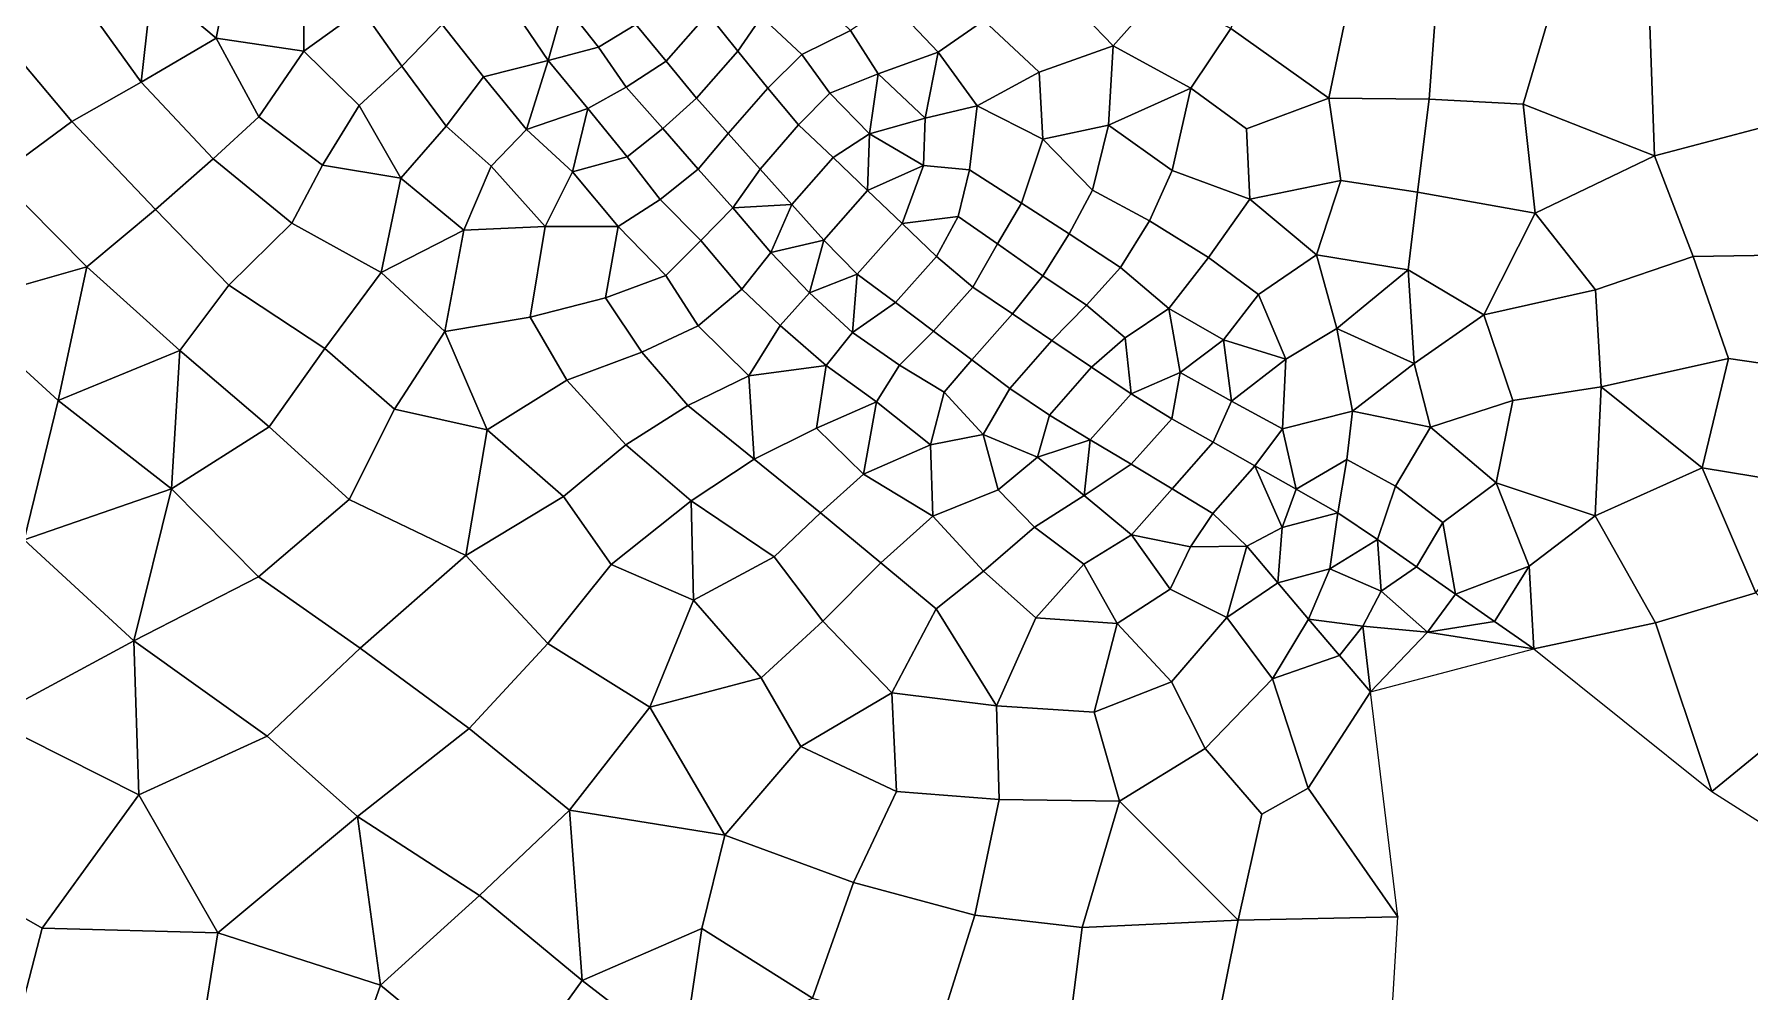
# Model space of a CAD drawing. Extents: x 380827 to 407438, y 6452886 to 6483357.
# Drawn here: x 384633 to 385533, y 6457527 to 6458029 of the extents above; entities that cross this region are included whole.
import ezdxf

# ---------------------------------------------------------------- set-up
doc = ezdxf.new("R2010")
doc.units = 0
for name, color, linetype in [('MESH_BOUND', 25, 'CONTINUOUS'), ('MESH_ELEMS', 18, 'CONTINUOUS'), ('MESH_NODES', 18, 'CONTINUOUS')]:
    doc.layers.add(name, color=color, linetype=linetype)

msp = doc.modelspace()

# ---------------------------------------------------------------- linework, layer by layer
at = {"layer": 'MESH_BOUND', "color": 25}
for points in [[(385333.872, 6457683.99, -0.563), (385419.603, 6457706.51, -0.131)], [(385419.603, 6457706.51, -0.131), (385513.146, 6457631.69, -0.029)], [(385348.244, 6457565.79, -0.012), (385333.872, 6457683.99, -0.563)], [(385513.146, 6457631.69, -0.029), (385614.177, 6457567.27, -0.135)], [(385341.137, 6457446.11, -0.052), (385348.244, 6457565.79, -0.012)]]:
    msp.add_polyline3d(points, dxfattribs=at)
at = {"layer": 'MESH_ELEMS', "color": 178}
for points in [[(384728.217, 6458027.15, -1.848), (384736.557, 6458069.65, -0.496), (384707.26, 6458087.53, -0.991), (384694.593, 6458055.57, -2.003)], [(385198.89, 6458023.18, -0.124), (385223.212, 6458050.69, -0.803), (385186.927, 6458079.93, -1.092), (385169.123, 6458054.17, -0.15)], [(385312.134, 6457995.66, -4.418), (385321.091, 6458038.55, -11.442), (385278.02, 6458080.61, -9.46), (385260.739, 6458032.29, -1.37)], [(384728.217, 6458027.15, -1.848), (384774.114, 6458020.3, -0.609), (384774.398, 6458062.69, -0.209), (384736.557, 6458069.65, -0.496)], [(384774.398, 6458062.69, -0.209), (384774.114, 6458020.3, -0.609), (384804.668, 6458042.12, -0.516), (384774.398, 6458062.69, -0.209)], [(384825.654, 6458012.52, -0.439), (384846.708, 6458034.27, -0.481), (384821.534, 6458063.27, -0.669), (384804.668, 6458042.12, -0.516)], [(385107.162, 6458019.85, -0.781), (385131.061, 6458036.43, -0.83), (385103.161, 6458063.54, -0.805), (385082.585, 6458045.53, -0.747)], [(384694.593, 6458055.57, -2.003), (384654.123, 6458052.44, -2.352), (384688.84, 6458004.05, -2.507), (384694.593, 6458055.57, -2.003)], [(384694.593, 6458055.57, -2.003), (384688.84, 6458004.05, -2.507), (384728.217, 6458027.15, -1.848), (384694.593, 6458055.57, -2.003)], [(384910.73, 6458045.12, -0.468), (384928.877, 6458022.41, -0.384), (384948.342, 6458034.35, -0.184), (384932.402, 6458053.66, -0.292)], [(384948.342, 6458034.35, -0.184), (384964.281, 6458015.04, -0.213), (384986.22, 6458039.85, -0.403), (384970.462, 6458059.31, -0.363)], [(385014.354, 6458038.27, -0.535), (385035.606, 6458018.64, -0.545), (385061.048, 6458031.23, -0.652), (385038.264, 6458052.97, -0.664)], [(385160.013, 6458009.31, -0.092), (385198.89, 6458023.18, -0.124), (385169.123, 6458054.17, -0.15), (385131.061, 6458036.43, -0.83)], [(384609.42, 6458034.54, -2.194), (384652.377, 6457983.32, -2.459), (384688.84, 6458004.05, -2.507), (384654.123, 6458052.44, -2.352)], [(384910.73, 6458045.12, -0.468), (384883.146, 6458043.83, -0.436), (384902.377, 6458015.36, -0.419), (384910.73, 6458045.12, -0.468)], [(384910.73, 6458045.12, -0.468), (384902.377, 6458015.36, -0.419), (384928.877, 6458022.41, -0.384), (384910.73, 6458045.12, -0.468)], [(385061.048, 6458031.23, -0.652), (385075.58, 6458008.44, -0.652), (385107.162, 6458019.85, -0.781), (385082.585, 6458045.53, -0.747)], [(385239.594, 6458000.88, -0.293), (385260.739, 6458032.29, -1.37), (385223.212, 6458050.69, -0.803), (385198.89, 6458023.18, -0.124)], [(385312.134, 6457995.66, -4.418), (385364.829, 6457995.05, -11.812), (385368.909, 6458052.24, -13.628), (385321.091, 6458038.55, -11.442)], [(385364.829, 6457995.05, -11.812), (385414.047, 6457992.49, -13.361), (385426.807, 6458035.69, -13.27), (385368.909, 6458052.24, -13.628)], [(384803.222, 6457991.78, -0.255), (384825.654, 6458012.52, -0.439), (384804.668, 6458042.12, -0.516), (384774.114, 6458020.3, -0.609)], [(384846.708, 6458034.27, -0.481), (384868.503, 6458006.9, -0.474), (384902.377, 6458015.36, -0.419), (384883.146, 6458043.83, -0.436)], [(384964.281, 6458015.04, -0.213), (384980.235, 6457995.73, -0.089), (385001.978, 6458020.39, -0.378), (384986.22, 6458039.85, -0.403)], [(385014.354, 6458038.27, -0.535), (384986.22, 6458039.85, -0.403), (385001.978, 6458020.39, -0.378), (385014.354, 6458038.27, -0.535)], [(385001.978, 6458020.39, -0.378), (385017.735, 6458000.92, -0.394), (385035.606, 6458018.64, -0.545), (385014.354, 6458038.27, -0.535)], [(385160.013, 6458009.31, -0.092), (385131.061, 6458036.43, -0.83), (385107.162, 6458019.85, -0.781), (385127.548, 6457991.63, -0.776)], [(385414.047, 6457992.49, -13.361), (385482.989, 6457965.3, -13.079), (385480.556, 6458033.88, -13.042), (385426.807, 6458035.69, -13.27)], [(385482.989, 6457965.3, -13.079), (385541.449, 6457980.78, -13.013), (385545.184, 6458040.44, -13.091), (385480.556, 6458033.88, -13.042)], [(384564.562, 6458006.22, -2.838), (384613.342, 6457954.46, -2.569), (384652.377, 6457983.32, -2.459), (384609.42, 6458034.54, -2.194)], [(384726.646, 6457963.79, -2.597), (384750.499, 6457985.87, -2.112), (384728.217, 6458027.15, -1.848), (384688.84, 6458004.05, -2.507)], [(384728.217, 6458027.15, -1.848), (384750.499, 6457985.87, -2.112), (384774.114, 6458020.3, -0.609), (384728.217, 6458027.15, -1.848)], [(384825.654, 6458012.52, -0.439), (384848.8, 6457981.02, -0.471), (384868.503, 6458006.9, -0.474), (384846.708, 6458034.27, -0.481)], [(384928.877, 6458022.41, -0.384), (384943.427, 6458001.39, -0.427), (384964.281, 6458015.04, -0.213), (384948.342, 6458034.35, -0.184)], [(385035.606, 6458018.64, -0.545), (385050.303, 6457998.29, -0.549), (385075.58, 6458008.44, -0.652), (385061.048, 6458031.23, -0.652)], [(385268.807, 6457979.56, -0.359), (385312.134, 6457995.66, -4.418), (385260.739, 6458032.29, -1.37), (385239.594, 6458000.88, -0.293)], [(384750.499, 6457985.87, -2.112), (384784.044, 6457960.46, -1.064), (384803.222, 6457991.78, -0.255), (384774.114, 6458020.3, -0.609)], [(384902.377, 6458015.36, -0.419), (384923.23, 6457990.17, -0.411), (384943.427, 6458001.39, -0.427), (384928.877, 6458022.41, -0.384)], [(384980.235, 6457995.73, -0.089), (384996.942, 6457977.08, -0.06), (385017.735, 6458000.92, -0.394), (385001.978, 6458020.39, -0.378)], [(385017.735, 6458000.92, -0.394), (385033.779, 6457981.72, -0.325), (385050.303, 6457998.29, -0.549), (385035.606, 6458018.64, -0.545)], [(385107.162, 6458019.85, -0.781), (385075.58, 6458008.44, -0.652), (385100.234, 6457985.15, -0.673), (385107.162, 6458019.85, -0.781)], [(385107.162, 6458019.85, -0.781), (385100.234, 6457985.15, -0.673), (385127.548, 6457991.63, -0.776), (385107.162, 6458019.85, -0.781)], [(385196.498, 6457981.46, -0.101), (385198.89, 6458023.18, -0.124), (385160.013, 6458009.31, -0.092), (385162.041, 6457974.05, -0.516)], [(385198.89, 6458023.18, -0.124), (385196.498, 6457981.46, -0.101), (385239.594, 6458000.88, -0.293), (385198.89, 6458023.18, -0.124)], [(384825.182, 6457953.58, -0.136), (384848.8, 6457981.02, -0.471), (384825.654, 6458012.52, -0.439), (384803.222, 6457991.78, -0.255)], [(384902.377, 6458015.36, -0.419), (384868.503, 6458006.9, -0.474), (384890.965, 6457979.2, -0.458), (384902.377, 6458015.36, -0.419)], [(384902.377, 6458015.36, -0.419), (384890.965, 6457979.2, -0.458), (384923.23, 6457990.17, -0.411), (384902.377, 6458015.36, -0.419)], [(384943.427, 6458001.39, -0.427), (384962.608, 6457979.67, -0.342), (384980.235, 6457995.73, -0.089), (384964.281, 6458015.04, -0.213)], [(385075.58, 6458008.44, -0.652), (385050.303, 6457998.29, -0.549), (385071.119, 6457976.89, -0.528), (385075.58, 6458008.44, -0.652)], [(385075.58, 6458008.44, -0.652), (385071.119, 6457976.89, -0.528), (385100.234, 6457985.15, -0.673), (385075.58, 6458008.44, -0.652)], [(385160.013, 6458009.31, -0.092), (385127.548, 6457991.63, -0.776), (385162.041, 6457974.05, -0.516), (385160.013, 6458009.31, -0.092)], [(384696.309, 6457937.23, -2.896), (384726.646, 6457963.79, -2.597), (384688.84, 6458004.05, -2.507), (384652.377, 6457983.32, -2.459)], [(384848.8, 6457981.02, -0.471), (384872.528, 6457959.96, -0.475), (384890.965, 6457979.2, -0.458), (384868.503, 6458006.9, -0.474)], [(384923.23, 6457990.17, -0.411), (384943.837, 6457964.94, -0.437), (384962.608, 6457979.67, -0.342), (384943.427, 6458001.39, -0.427)], [(384996.942, 6457977.08, -0.06), (385013.649, 6457958.43, -0.022), (385033.779, 6457981.72, -0.325), (385017.735, 6458000.92, -0.394)], [(385239.594, 6458000.88, -0.293), (385196.498, 6457981.46, -0.101), (385229.794, 6457957.64, -0.072), (385239.594, 6458000.88, -0.293)], [(385229.794, 6457957.64, -0.072), (385270.635, 6457942.67, -0.091), (385268.807, 6457979.56, -0.359), (385239.594, 6458000.88, -0.293)], [(384803.222, 6457991.78, -0.255), (384784.044, 6457960.46, -1.064), (384825.182, 6457953.58, -0.136), (384803.222, 6457991.78, -0.255)], [(384923.23, 6457990.17, -0.411), (384890.965, 6457979.2, -0.458), (384915.237, 6457956.96, -0.484), (384923.23, 6457990.17, -0.411)], [(384923.23, 6457990.17, -0.411), (384915.237, 6457956.96, -0.484), (384943.837, 6457964.94, -0.437), (384923.23, 6457990.17, -0.411)], [(384962.608, 6457979.67, -0.342), (384981.214, 6457958.37, -0.463), (384996.942, 6457977.08, -0.06), (384980.235, 6457995.73, -0.089)], [(385033.779, 6457981.72, -0.325), (385051.891, 6457964.43, -0.386), (385071.119, 6457976.89, -0.528), (385050.303, 6457998.29, -0.549)], [(385099.367, 6457960.35, -0.526), (385123.565, 6457957.98, -0.58), (385127.548, 6457991.63, -0.776), (385100.234, 6457985.15, -0.673)], [(385123.565, 6457957.98, -0.58), (385150.797, 6457940.54, -0.609), (385162.041, 6457974.05, -0.516), (385127.548, 6457991.63, -0.776)], [(385318.431, 6457952.42, -0.901), (385312.134, 6457995.66, -4.418), (385268.807, 6457979.56, -0.359), (385270.635, 6457942.67, -0.091)], [(385358.591, 6457946.28, -5.55), (385364.829, 6457995.05, -11.812), (385312.134, 6457995.66, -4.418), (385318.431, 6457952.42, -0.901)], [(385358.591, 6457946.28, -5.55), (385420.43, 6457935.33, -12.141), (385414.047, 6457992.49, -13.361), (385364.829, 6457995.05, -11.812)], [(385414.047, 6457992.49, -13.361), (385420.43, 6457935.33, -12.141), (385482.989, 6457965.3, -13.079), (385414.047, 6457992.49, -13.361)], [(384613.342, 6457954.46, -2.569), (384660.391, 6457907.13, -3.392), (384696.309, 6457937.23, -2.896), (384652.377, 6457983.32, -2.459)], [(384767.886, 6457929.97, -2.307), (384784.044, 6457960.46, -1.064), (384750.499, 6457985.87, -2.112), (384726.646, 6457963.79, -2.597)], [(384825.182, 6457953.58, -0.136), (384858.238, 6457926.39, -0.305), (384872.528, 6457959.96, -0.475), (384848.8, 6457981.02, -0.471)], [(385013.649, 6457958.43, -0.022), (385030.357, 6457939.77, -0.01), (385051.891, 6457964.43, -0.386), (385033.779, 6457981.72, -0.325)], [(385100.234, 6457985.15, -0.673), (385071.119, 6457976.89, -0.528), (385099.367, 6457960.35, -0.526), (385100.234, 6457985.15, -0.673)], [(385162.041, 6457974.05, -0.516), (385188.017, 6457947.43, -0.42), (385196.498, 6457981.46, -0.101), (385162.041, 6457974.05, -0.516)], [(385218.069, 6457931.32, -0.27), (385229.794, 6457957.64, -0.072), (385196.498, 6457981.46, -0.101), (385188.017, 6457947.43, -0.42)], [(384872.528, 6457959.96, -0.475), (384900.916, 6457928.32, -0.513), (384915.237, 6457956.96, -0.484), (384890.965, 6457979.2, -0.458)], [(384943.837, 6457964.94, -0.437), (384961.242, 6457942.38, -0.491), (384981.214, 6457958.37, -0.463), (384962.608, 6457979.67, -0.342)], [(384981.214, 6457958.37, -0.463), (384999.361, 6457938.09, -0.342), (385013.649, 6457958.43, -0.022), (384996.942, 6457977.08, -0.06)], [(385071.119, 6457976.89, -0.528), (385051.891, 6457964.43, -0.386), (385070.003, 6457947.14, -0.384), (385071.119, 6457976.89, -0.528)], [(385071.119, 6457976.89, -0.528), (385070.003, 6457947.14, -0.384), (385099.367, 6457960.35, -0.526), (385071.119, 6457976.89, -0.528)], [(385175.901, 6457924.37, -0.589), (385188.017, 6457947.43, -0.42), (385162.041, 6457974.05, -0.516), (385150.797, 6457940.54, -0.609)], [(385503.209, 6457912.61, -12.939), (385577.835, 6457913.84, -12.85), (385541.449, 6457980.78, -13.013), (385482.989, 6457965.3, -13.079)], [(384734.808, 6457897.55, -2.839), (384767.886, 6457929.97, -2.307), (384726.646, 6457963.79, -2.597), (384696.309, 6457937.23, -2.896)], [(384915.237, 6457956.96, -0.484), (384939.1, 6457928.22, -0.451), (384961.242, 6457942.38, -0.491), (384943.837, 6457964.94, -0.437)], [(385030.357, 6457939.77, -0.01), (385047.064, 6457921.12, -0.036), (385070.003, 6457947.14, -0.384), (385051.891, 6457964.43, -0.386)], [(385452.02, 6457895.08, -11.979), (385503.209, 6457912.61, -12.939), (385482.989, 6457965.3, -13.079), (385420.43, 6457935.33, -12.141)], [(384613.342, 6457954.46, -2.569), (384590.387, 6457887.07, -5.48), (384660.391, 6457907.13, -3.392), (384613.342, 6457954.46, -2.569)], [(384767.886, 6457929.97, -2.307), (384814.709, 6457904.07, -0.829), (384825.182, 6457953.58, -0.136), (384784.044, 6457960.46, -1.064)], [(384872.528, 6457959.96, -0.475), (384858.238, 6457926.39, -0.305), (384900.916, 6457928.32, -0.513), (384872.528, 6457959.96, -0.475)], [(384915.237, 6457956.96, -0.484), (384900.916, 6457928.32, -0.513), (384939.1, 6457928.22, -0.451), (384915.237, 6457956.96, -0.484)], [(384961.242, 6457942.38, -0.491), (384982.521, 6457920.97, -0.508), (384999.361, 6457938.09, -0.342), (384981.214, 6457958.37, -0.463)], [(385013.649, 6457958.43, -0.022), (384999.361, 6457938.09, -0.342), (385030.357, 6457939.77, -0.01), (385013.649, 6457958.43, -0.022)], [(385099.367, 6457960.35, -0.526), (385070.003, 6457947.14, -0.384), (385088.115, 6457929.84, -0.424), (385099.367, 6457960.35, -0.526)], [(385088.115, 6457929.84, -0.424), (385117.642, 6457933.49, -0.506), (385123.565, 6457957.98, -0.58), (385099.367, 6457960.35, -0.526)], [(385117.642, 6457933.49, -0.506), (385138.164, 6457919.12, -0.511), (385150.797, 6457940.54, -0.609), (385123.565, 6457957.98, -0.58)], [(385218.069, 6457931.32, -0.27), (385249.024, 6457912.04, -0.178), (385270.635, 6457942.67, -0.091), (385229.794, 6457957.64, -0.072)], [(384825.182, 6457953.58, -0.136), (384814.709, 6457904.07, -0.829), (384858.238, 6457926.39, -0.305), (384825.182, 6457953.58, -0.136)], [(385047.064, 6457921.12, -0.036), (385064.578, 6457903.34, -0.031), (385088.115, 6457929.84, -0.424), (385070.003, 6457947.14, -0.384)], [(385202.676, 6457906.79, -0.485), (385218.069, 6457931.32, -0.27), (385188.017, 6457947.43, -0.42), (385175.901, 6457924.37, -0.589)], [(385270.635, 6457942.67, -0.091), (385305.663, 6457913.45, -0.15), (385318.431, 6457952.42, -0.901), (385270.635, 6457942.67, -0.091)], [(385353.732, 6457905.55, -1.052), (385358.591, 6457946.28, -5.55), (385318.431, 6457952.42, -0.901), (385305.663, 6457913.45, -0.15)], [(385393.4, 6457881.92, -4.615), (385420.43, 6457935.33, -12.141), (385358.591, 6457946.28, -5.55), (385353.732, 6457905.55, -1.052)], [(384709.195, 6457863.25, -3.251), (384734.808, 6457897.55, -2.839), (384696.309, 6457937.23, -2.896), (384660.391, 6457907.13, -3.392)], [(384939.1, 6457928.22, -0.451), (384964.093, 6457902.47, -0.509), (384982.521, 6457920.97, -0.508), (384961.242, 6457942.38, -0.491)], [(384982.521, 6457920.97, -0.508), (385004.025, 6457895.39, -0.486), (385019.259, 6457914.58, -0.355), (384999.361, 6457938.09, -0.342)], [(385030.357, 6457939.77, -0.01), (384999.361, 6457938.09, -0.342), (385019.259, 6457914.58, -0.355), (385030.357, 6457939.77, -0.01)], [(385030.357, 6457939.77, -0.01), (385019.259, 6457914.58, -0.355), (385047.064, 6457921.12, -0.036), (385030.357, 6457939.77, -0.01)], [(385138.164, 6457919.12, -0.511), (385162.058, 6457902.37, -0.553), (385175.901, 6457924.37, -0.589), (385150.797, 6457940.54, -0.609)], [(385275.195, 6457892.57, -0.14), (385305.663, 6457913.45, -0.15), (385270.635, 6457942.67, -0.091), (385249.024, 6457912.04, -0.178)], [(384785.275, 6457864.15, -2.624), (384814.709, 6457904.07, -0.829), (384767.886, 6457929.97, -2.307), (384734.808, 6457897.55, -2.839)], [(384848.221, 6457873.21, -0.906), (384892.979, 6457880.69, -0.21), (384900.916, 6457928.32, -0.513), (384858.238, 6457926.39, -0.305)], [(384892.979, 6457880.69, -0.21), (384932.507, 6457890.77, -0.316), (384939.1, 6457928.22, -0.451), (384900.916, 6457928.32, -0.513)], [(384964.093, 6457902.47, -0.509), (384939.1, 6457928.22, -0.451), (384932.507, 6457890.77, -0.316), (384964.093, 6457902.47, -0.509)], [(385064.578, 6457903.34, -0.031), (385084.622, 6457888.33, -0.021), (385106.227, 6457912.55, -0.351), (385088.115, 6457929.84, -0.424)], [(385117.642, 6457933.49, -0.506), (385088.115, 6457929.84, -0.424), (385106.227, 6457912.55, -0.351), (385117.642, 6457933.49, -0.506)], [(385106.227, 6457912.55, -0.351), (385125.265, 6457896.41, -0.333), (385138.164, 6457919.12, -0.511), (385117.642, 6457933.49, -0.506)], [(385228.121, 6457885.26, -0.393), (385249.024, 6457912.04, -0.178), (385218.069, 6457931.32, -0.27), (385202.676, 6457906.79, -0.485)], [(385420.43, 6457935.33, -12.141), (385393.4, 6457881.92, -4.615), (385452.02, 6457895.08, -11.979), (385420.43, 6457935.33, -12.141)], [(384858.238, 6457926.39, -0.305), (384814.709, 6457904.07, -0.829), (384848.221, 6457873.21, -0.906), (384858.238, 6457926.39, -0.305)], [(384964.093, 6457902.47, -0.509), (384981.174, 6457876.2, -0.537), (385004.025, 6457895.39, -0.486), (384982.521, 6457920.97, -0.508)], [(385047.064, 6457921.12, -0.036), (385019.259, 6457914.58, -0.355), (385039.607, 6457893.43, -0.282), (385047.064, 6457921.12, -0.036)], [(385047.064, 6457921.12, -0.036), (385039.607, 6457893.43, -0.282), (385064.578, 6457903.34, -0.031), (385047.064, 6457921.12, -0.036)], [(385125.265, 6457896.41, -0.333), (385146.026, 6457882.4, -0.392), (385162.058, 6457902.37, -0.553), (385138.164, 6457919.12, -0.511)], [(385184.982, 6457886.99, -0.553), (385202.676, 6457906.79, -0.485), (385175.901, 6457924.37, -0.589), (385162.058, 6457902.37, -0.553)], [(385004.025, 6457895.39, -0.486), (385024.135, 6457876.3, -0.532), (385039.607, 6457893.43, -0.282), (385019.259, 6457914.58, -0.355)], [(385084.622, 6457888.33, -0.021), (385104.666, 6457873.32, -0.048), (385125.265, 6457896.41, -0.333), (385106.227, 6457912.55, -0.351)], [(385228.121, 6457885.26, -0.393), (385256.837, 6457868.82, -0.322), (385275.195, 6457892.57, -0.14), (385249.024, 6457912.04, -0.178)], [(385289.587, 6457858.59, -0.24), (385316.316, 6457874.69, -0.064), (385305.663, 6457913.45, -0.15), (385275.195, 6457892.57, -0.14)], [(385305.663, 6457913.45, -0.15), (385316.316, 6457874.69, -0.064), (385353.732, 6457905.55, -1.052), (385305.663, 6457913.45, -0.15)], [(385454.939, 6457844.15, -9.231), (385521.885, 6457858.9, -12.286), (385503.209, 6457912.61, -12.939), (385452.02, 6457895.08, -11.979)], [(385521.885, 6457858.9, -12.286), (385587.75, 6457849.33, -12.469), (385577.835, 6457913.84, -12.85), (385503.209, 6457912.61, -12.939)], [(384660.391, 6457907.13, -3.392), (384590.387, 6457887.07, -5.48), (384645.3, 6457836.9, -6.003), (384660.391, 6457907.13, -3.392)], [(384660.391, 6457907.13, -3.392), (384645.3, 6457836.9, -6.003), (384709.195, 6457863.25, -3.251), (384660.391, 6457907.13, -3.392)], [(384785.275, 6457864.15, -2.624), (384821.828, 6457832.43, -2.462), (384848.221, 6457873.21, -0.906), (384814.709, 6457904.07, -0.829)], [(384932.507, 6457890.77, -0.316), (384951.523, 6457862.27, -0.213), (384981.174, 6457876.2, -0.537), (384964.093, 6457902.47, -0.509)], [(385064.578, 6457903.34, -0.031), (385039.607, 6457893.43, -0.282), (385062.108, 6457872.62, -0.491), (385064.578, 6457903.34, -0.031)], [(385064.578, 6457903.34, -0.031), (385062.108, 6457872.62, -0.491), (385084.622, 6457888.33, -0.021), (385064.578, 6457903.34, -0.031)], [(385146.026, 6457882.4, -0.392), (385166.788, 6457868.4, -0.273), (385184.982, 6457886.99, -0.553), (385162.058, 6457902.37, -0.553)], [(385205.275, 6457869.86, -0.468), (385228.121, 6457885.26, -0.393), (385202.676, 6457906.79, -0.485), (385184.982, 6457886.99, -0.553)], [(385353.732, 6457905.55, -1.052), (385316.316, 6457874.69, -0.064), (385356.919, 6457856.41, -0.171), (385353.732, 6457905.55, -1.052)], [(385353.732, 6457905.55, -1.052), (385356.919, 6457856.41, -0.171), (385393.4, 6457881.92, -4.615), (385353.732, 6457905.55, -1.052)], [(384755.964, 6457823.02, -2.958), (384785.275, 6457864.15, -2.624), (384734.808, 6457897.55, -2.839), (384709.195, 6457863.25, -3.251)], [(384981.174, 6457876.2, -0.537), (385007.8, 6457849.95, -0.584), (385024.135, 6457876.3, -0.532), (385004.025, 6457895.39, -0.486)], [(385024.135, 6457876.3, -0.532), (385048.373, 6457855.27, -0.608), (385062.108, 6457872.62, -0.491), (385039.607, 6457893.43, -0.282)], [(385104.666, 6457873.32, -0.048), (385124.71, 6457858.31, -0.062), (385146.026, 6457882.4, -0.392), (385125.265, 6457896.41, -0.333)], [(385275.195, 6457892.57, -0.14), (385256.837, 6457868.82, -0.322), (385289.587, 6457858.59, -0.24), (385275.195, 6457892.57, -0.14)], [(385408.643, 6457836.97, -2.882), (385454.939, 6457844.15, -9.231), (385452.02, 6457895.08, -11.979), (385393.4, 6457881.92, -4.615)], [(384551.293, 6457818.34, -8.946), (384627.368, 6457763.75, -9.762), (384645.3, 6457836.9, -6.003), (384590.387, 6457887.07, -5.48)], [(384892.979, 6457880.69, -0.21), (384912.237, 6457847.57, -0.551), (384951.523, 6457862.27, -0.213), (384932.507, 6457890.77, -0.316)], [(385062.108, 6457872.62, -0.491), (385086.771, 6457855.56, -0.376), (385104.666, 6457873.32, -0.048), (385084.622, 6457888.33, -0.021)], [(385124.71, 6457858.31, -0.062), (385144.754, 6457843.3, -0.227), (385166.788, 6457868.4, -0.273), (385146.026, 6457882.4, -0.392)], [(385187.549, 6457854.4, -0.248), (385205.275, 6457869.86, -0.468), (385184.982, 6457886.99, -0.553), (385166.788, 6457868.4, -0.273)], [(385208.311, 6457840.4, -0.226), (385234.112, 6457851.6, -0.377), (385228.121, 6457885.26, -0.393), (385205.275, 6457869.86, -0.468)], [(385228.121, 6457885.26, -0.393), (385234.112, 6457851.6, -0.377), (385256.837, 6457868.82, -0.322), (385228.121, 6457885.26, -0.393)], [(385365.513, 6457822.98, -0.179), (385408.643, 6457836.97, -2.882), (385393.4, 6457881.92, -4.615), (385356.919, 6457856.41, -0.171)], [(384848.221, 6457873.21, -0.906), (384821.828, 6457832.43, -2.462), (384870.381, 6457821.6, -2.181), (384848.221, 6457873.21, -0.906)], [(384870.381, 6457821.6, -2.181), (384912.237, 6457847.57, -0.551), (384892.979, 6457880.69, -0.21), (384848.221, 6457873.21, -0.906)], [(384951.523, 6457862.27, -0.213), (384975.634, 6457834.36, -0.512), (385007.8, 6457849.95, -0.584), (384981.174, 6457876.2, -0.537)], [(385024.135, 6457876.3, -0.532), (385007.8, 6457849.95, -0.584), (385048.373, 6457855.27, -0.608), (385024.135, 6457876.3, -0.532)], [(385086.771, 6457855.56, -0.376), (385110.177, 6457841.37, -0.489), (385124.71, 6457858.31, -0.062), (385104.666, 6457873.32, -0.048)], [(385287.696, 6457822.09, -0.373), (385324.508, 6457831.36, -0.229), (385316.316, 6457874.69, -0.064), (385289.587, 6457858.59, -0.24)], [(385356.919, 6457856.41, -0.171), (385316.316, 6457874.69, -0.064), (385324.508, 6457831.36, -0.229), (385356.919, 6457856.41, -0.171)], [(384797.996, 6457784.94, -2.748), (384821.828, 6457832.43, -2.462), (384785.275, 6457864.15, -2.624), (384755.964, 6457823.02, -2.958)], [(385048.373, 6457855.27, -0.608), (385074.684, 6457836.22, -0.559), (385086.771, 6457855.56, -0.376), (385062.108, 6457872.62, -0.491)], [(385144.754, 6457843.3, -0.227), (385165.465, 6457829.28, -0.109), (385187.549, 6457854.4, -0.248), (385166.788, 6457868.4, -0.273)], [(385205.275, 6457869.86, -0.468), (385187.549, 6457854.4, -0.248), (385208.311, 6457840.4, -0.226), (385205.275, 6457869.86, -0.468)], [(385256.837, 6457868.82, -0.322), (385234.112, 6457851.6, -0.377), (385261.081, 6457836.54, -0.408), (385256.837, 6457868.82, -0.322)], [(385256.837, 6457868.82, -0.322), (385261.081, 6457836.54, -0.408), (385289.587, 6457858.59, -0.24), (385256.837, 6457868.82, -0.322)], [(384709.195, 6457863.25, -3.251), (384645.3, 6457836.9, -6.003), (384704.783, 6457790.53, -5.101), (384709.195, 6457863.25, -3.251)], [(384709.195, 6457863.25, -3.251), (384704.783, 6457790.53, -5.101), (384755.964, 6457823.02, -2.958), (384709.195, 6457863.25, -3.251)], [(384912.237, 6457847.57, -0.551), (384943.22, 6457813.68, -1.163), (384975.634, 6457834.36, -0.512), (384951.523, 6457862.27, -0.213)], [(385010.585, 6457806.15, -0.575), (385043.288, 6457822.49, -0.315), (385048.373, 6457855.27, -0.608), (385007.8, 6457849.95, -0.584)], [(385074.684, 6457836.22, -0.559), (385048.373, 6457855.27, -0.608), (385043.288, 6457822.49, -0.315), (385074.684, 6457836.22, -0.559)], [(385074.684, 6457836.22, -0.559), (385103.113, 6457813.65, -0.654), (385110.177, 6457841.37, -0.489), (385086.771, 6457855.56, -0.376)], [(385130.64, 6457819.13, -0.589), (385144.754, 6457843.3, -0.227), (385124.71, 6457858.31, -0.062), (385110.177, 6457841.37, -0.489)], [(385289.587, 6457858.59, -0.24), (385261.081, 6457836.54, -0.408), (385287.696, 6457822.09, -0.373), (385289.587, 6457858.59, -0.24)], [(385356.919, 6457856.41, -0.171), (385324.508, 6457831.36, -0.229), (385365.513, 6457822.98, -0.179), (385356.919, 6457856.41, -0.171)], [(385521.885, 6457858.9, -12.286), (385454.939, 6457844.15, -9.231), (385508.088, 6457801.56, -9.755), (385521.885, 6457858.9, -12.286)], [(385508.088, 6457801.56, -9.755), (385578.079, 6457790.1, -12.38), (385587.75, 6457849.33, -12.469), (385521.885, 6457858.9, -12.286)], [(384870.381, 6457821.6, -2.181), (384910.408, 6457786.5, -2.278), (384943.22, 6457813.68, -1.163), (384912.237, 6457847.57, -0.551)], [(385007.8, 6457849.95, -0.584), (384975.634, 6457834.36, -0.512), (385010.585, 6457806.15, -0.575), (385007.8, 6457849.95, -0.584)], [(385186.911, 6457816.35, -0.146), (385208.311, 6457840.4, -0.226), (385187.549, 6457854.4, -0.248), (385165.465, 6457829.28, -0.109)], [(385234.112, 6457851.6, -0.377), (385208.311, 6457840.4, -0.226), (385229.659, 6457827.34, -0.181), (385234.112, 6457851.6, -0.377)], [(385251.449, 6457815, -0.259), (385261.081, 6457836.54, -0.408), (385234.112, 6457851.6, -0.377), (385229.659, 6457827.34, -0.181)], [(384645.3, 6457836.9, -6.003), (384627.368, 6457763.75, -9.762), (384704.783, 6457790.53, -5.101), (384645.3, 6457836.9, -6.003)], [(385110.177, 6457841.37, -0.489), (385103.113, 6457813.65, -0.654), (385130.64, 6457819.13, -0.589), (385110.177, 6457841.37, -0.489)], [(385130.64, 6457819.13, -0.589), (385159.251, 6457807.2, -0.486), (385165.465, 6457829.28, -0.109), (385144.754, 6457843.3, -0.227)], [(385208.357, 6457803.42, -0.219), (385229.659, 6457827.34, -0.181), (385208.311, 6457840.4, -0.226), (385186.911, 6457816.35, -0.146)], [(385365.513, 6457822.98, -0.179), (385399.853, 6457793.63, -0.385), (385408.643, 6457836.97, -2.882), (385365.513, 6457822.98, -0.179)], [(385399.853, 6457793.63, -0.385), (385451.783, 6457776.43, -2.934), (385454.939, 6457844.15, -9.231), (385408.643, 6457836.97, -2.882)], [(385454.939, 6457844.15, -9.231), (385451.783, 6457776.43, -2.934), (385508.088, 6457801.56, -9.755), (385454.939, 6457844.15, -9.231)], [(384797.996, 6457784.94, -2.748), (384859.215, 6457755.55, -2.805), (384870.381, 6457821.6, -2.181), (384821.828, 6457832.43, -2.462)], [(384943.22, 6457813.68, -1.163), (384977.543, 6457784.31, -1.772), (385010.585, 6457806.15, -0.575), (384975.634, 6457834.36, -0.512)], [(385074.684, 6457836.22, -0.559), (385043.288, 6457822.49, -0.315), (385067.962, 6457798.23, -0.345), (385074.684, 6457836.22, -0.559)], [(385074.684, 6457836.22, -0.559), (385067.962, 6457798.23, -0.345), (385103.113, 6457813.65, -0.654), (385074.684, 6457836.22, -0.559)], [(385165.465, 6457829.28, -0.109), (385159.251, 6457807.2, -0.486), (385186.911, 6457816.35, -0.146), (385165.465, 6457829.28, -0.109)], [(385251.449, 6457815, -0.259), (385273.239, 6457802.66, -0.3), (385287.696, 6457822.09, -0.373), (385261.081, 6457836.54, -0.408)], [(385295.029, 6457790.32, -0.255), (385321.488, 6457805.95, -0.372), (385324.508, 6457831.36, -0.229), (385287.696, 6457822.09, -0.373)], [(385321.488, 6457805.95, -0.372), (385347.07, 6457791.98, -0.313), (385365.513, 6457822.98, -0.179), (385324.508, 6457831.36, -0.229)], [(384750.374, 6457744.38, -4.669), (384797.996, 6457784.94, -2.748), (384755.964, 6457823.02, -2.958), (384704.783, 6457790.53, -5.101)], [(384870.381, 6457821.6, -2.181), (384859.215, 6457755.55, -2.805), (384910.408, 6457786.5, -2.278), (384870.381, 6457821.6, -2.181)], [(385010.585, 6457806.15, -0.575), (385045.386, 6457777.93, -0.815), (385067.962, 6457798.23, -0.345), (385043.288, 6457822.49, -0.315)], [(385104.196, 6457776.21, -0.264), (385138.563, 6457790.04, -0.577), (385130.64, 6457819.13, -0.589), (385103.113, 6457813.65, -0.654)], [(385130.64, 6457819.13, -0.589), (385138.563, 6457790.04, -0.577), (385159.251, 6457807.2, -0.486), (385130.64, 6457819.13, -0.589)], [(385208.357, 6457803.42, -0.219), (385229.803, 6457790.49, -0.1), (385251.449, 6457815, -0.259), (385229.659, 6457827.34, -0.181)], [(385287.696, 6457822.09, -0.373), (385273.239, 6457802.66, -0.3), (385295.029, 6457790.32, -0.255), (385287.696, 6457822.09, -0.373)], [(385371.924, 6457772.89, -0.276), (385399.853, 6457793.63, -0.385), (385365.513, 6457822.98, -0.179), (385347.07, 6457791.98, -0.313)], [(384910.408, 6457786.5, -2.278), (384935.55, 6457750.86, -2.744), (384977.543, 6457784.31, -1.772), (384943.22, 6457813.68, -1.163)], [(385103.113, 6457813.65, -0.654), (385067.962, 6457798.23, -0.345), (385104.196, 6457776.21, -0.264), (385103.113, 6457813.65, -0.654)], [(385186.911, 6457816.35, -0.146), (385159.251, 6457807.2, -0.486), (385183.672, 6457787.06, -0.646), (385186.911, 6457816.35, -0.146)], [(385186.911, 6457816.35, -0.146), (385183.672, 6457787.06, -0.646), (385208.357, 6457803.42, -0.219), (385186.911, 6457816.35, -0.146)], [(385251.249, 6457777.56, -0.07), (385273.239, 6457802.66, -0.3), (385251.449, 6457815, -0.259), (385229.803, 6457790.49, -0.1)], [(384977.543, 6457784.31, -1.772), (385021.074, 6457754.91, -2.115), (385045.386, 6457777.93, -0.815), (385010.585, 6457806.15, -0.575)], [(385138.563, 6457790.04, -0.577), (385157.629, 6457770.49, -0.732), (385183.672, 6457787.06, -0.646), (385159.251, 6457807.2, -0.486)], [(385208.492, 6457766.45, -0.559), (385229.803, 6457790.49, -0.1), (385208.357, 6457803.42, -0.219), (385183.672, 6457787.06, -0.646)], [(385269.082, 6457760.38, -0.064), (385287.614, 6457770.22, -0.037), (385273.239, 6457802.66, -0.3), (385251.249, 6457777.56, -0.07)], [(385295.029, 6457790.32, -0.255), (385273.239, 6457802.66, -0.3), (385287.614, 6457770.22, -0.037), (385295.029, 6457790.32, -0.255)], [(385321.488, 6457805.95, -0.372), (385295.029, 6457790.32, -0.255), (385316.819, 6457777.98, -0.151), (385321.488, 6457805.95, -0.372)], [(385337.599, 6457764.04, -0.03), (385347.07, 6457791.98, -0.313), (385321.488, 6457805.95, -0.372), (385316.819, 6457777.98, -0.151)], [(385451.783, 6457776.43, -2.934), (385483.49, 6457720.13, -2.708), (385536.161, 6457735.95, -6.649), (385508.088, 6457801.56, -9.755)], [(385578.079, 6457790.1, -12.38), (385508.088, 6457801.56, -9.755), (385536.161, 6457735.95, -6.649), (385578.079, 6457790.1, -12.38)], [(385045.386, 6457777.93, -0.815), (385077.068, 6457751.65, -1.071), (385104.196, 6457776.21, -0.264), (385067.962, 6457798.23, -0.345)], [(385358.1, 6457749.66, -0.003), (385371.924, 6457772.89, -0.276), (385347.07, 6457791.98, -0.313), (385337.599, 6457764.04, -0.03)], [(385378.601, 6457735.28, -0.021), (385417.239, 6457749.98, -0.173), (385399.853, 6457793.63, -0.385), (385371.924, 6457772.89, -0.276)], [(385399.853, 6457793.63, -0.385), (385417.239, 6457749.98, -0.173), (385451.783, 6457776.43, -2.934), (385399.853, 6457793.63, -0.385)], [(384704.783, 6457790.53, -5.101), (384627.368, 6457763.75, -9.762), (384685.059, 6457710.76, -9.595), (384704.783, 6457790.53, -5.101)], [(384704.783, 6457790.53, -5.101), (384685.059, 6457710.76, -9.595), (384750.374, 6457744.38, -4.669), (384704.783, 6457790.53, -5.101)], [(384803.697, 6457706.85, -4.475), (384859.215, 6457755.55, -2.805), (384797.996, 6457784.94, -2.748), (384750.374, 6457744.38, -4.669)], [(384859.215, 6457755.55, -2.805), (384902.207, 6457709.39, -3.504), (384935.55, 6457750.86, -2.744), (384910.408, 6457786.5, -2.278)], [(384977.543, 6457784.31, -1.772), (384935.55, 6457750.86, -2.744), (384978.644, 6457732.13, -2.938), (384977.543, 6457784.31, -1.772)], [(384977.543, 6457784.31, -1.772), (384978.644, 6457732.13, -2.938), (385021.074, 6457754.91, -2.115), (384977.543, 6457784.31, -1.772)], [(385130.952, 6457747.32, -0.409), (385157.629, 6457770.49, -0.732), (385138.563, 6457790.04, -0.577), (385104.196, 6457776.21, -0.264)], [(385183.547, 6457750.99, -0.443), (385208.492, 6457766.45, -0.559), (385183.672, 6457787.06, -0.646), (385157.629, 6457770.49, -0.732)], [(385208.492, 6457766.45, -0.559), (385239.511, 6457760.08, -0.473), (385251.249, 6457777.56, -0.07), (385229.803, 6457790.49, -0.1)], [(385295.029, 6457790.32, -0.255), (385287.614, 6457770.22, -0.037), (385316.819, 6457777.98, -0.151), (385295.029, 6457790.32, -0.255)], [(385021.074, 6457754.91, -2.115), (385046.572, 6457721.15, -2.671), (385077.068, 6457751.65, -1.071), (385045.386, 6457777.93, -0.815)], [(385106.009, 6457727.52, -1.216), (385130.952, 6457747.32, -0.409), (385104.196, 6457776.21, -0.264), (385077.068, 6457751.65, -1.071)], [(385251.249, 6457777.56, -0.07), (385239.511, 6457760.08, -0.473), (385269.082, 6457760.38, -0.064), (385251.249, 6457777.56, -0.07)], [(385285.28, 6457741.29, -0.196), (385312.652, 6457748.58, -0.034), (385316.819, 6457777.98, -0.151), (385287.614, 6457770.22, -0.037)], [(385337.599, 6457764.04, -0.03), (385316.819, 6457777.98, -0.151), (385312.652, 6457748.58, -0.034), (385337.599, 6457764.04, -0.03)], [(385419.603, 6457706.51, -0.131), (385483.49, 6457720.13, -2.708), (385451.783, 6457776.43, -2.934), (385417.239, 6457749.98, -0.173)], [(385130.952, 6457747.32, -0.409), (385158.253, 6457722.84, -0.383), (385183.547, 6457750.99, -0.443), (385157.629, 6457770.49, -0.732)], [(385200.991, 6457719.89, -0.16), (385228.754, 6457737.89, -0.497), (385208.492, 6457766.45, -0.559), (385183.547, 6457750.99, -0.443)], [(385208.492, 6457766.45, -0.559), (385228.754, 6457737.89, -0.497), (385239.511, 6457760.08, -0.473), (385208.492, 6457766.45, -0.559)], [(385287.614, 6457770.22, -0.037), (385269.082, 6457760.38, -0.064), (385285.28, 6457741.29, -0.196), (385287.614, 6457770.22, -0.037)], [(385371.924, 6457772.89, -0.276), (385358.1, 6457749.66, -0.003), (385378.601, 6457735.28, -0.021), (385371.924, 6457772.89, -0.276)], [(384566.564, 6457724.25, -14.085), (384608.709, 6457669.57, -14.851), (384685.059, 6457710.76, -9.595), (384627.368, 6457763.75, -9.762)], [(385228.754, 6457737.89, -0.497), (385258.643, 6457722.94, -0.508), (385269.082, 6457760.38, -0.064), (385239.511, 6457760.08, -0.473)], [(385269.082, 6457760.38, -0.064), (385258.643, 6457722.94, -0.508), (385285.28, 6457741.29, -0.196), (385269.082, 6457760.38, -0.064)], [(385337.599, 6457764.04, -0.03), (385312.652, 6457748.58, -0.034), (385339.474, 6457736.77, -0.072), (385337.599, 6457764.04, -0.03)], [(385337.599, 6457764.04, -0.03), (385339.474, 6457736.77, -0.072), (385358.1, 6457749.66, -0.003), (385337.599, 6457764.04, -0.03)], [(384860.967, 6457664.78, -4.826), (384902.207, 6457709.39, -3.504), (384859.215, 6457755.55, -2.805), (384803.697, 6457706.85, -4.475)], [(384902.207, 6457709.39, -3.504), (384955.709, 6457675.97, -3.89), (384978.644, 6457732.13, -2.938), (384935.55, 6457750.86, -2.744)], [(384978.644, 6457732.13, -2.938), (385014.161, 6457691.29, -3.635), (385046.572, 6457721.15, -2.671), (385021.074, 6457754.91, -2.115)], [(385046.572, 6457721.15, -2.671), (385082.716, 6457683.48, -3.057), (385106.009, 6457727.52, -1.216), (385077.068, 6457751.65, -1.071)], [(385137.606, 6457676.56, -1.926), (385158.253, 6457722.84, -0.383), (385130.952, 6457747.32, -0.409), (385106.009, 6457727.52, -1.216)], [(385183.547, 6457750.99, -0.443), (385158.253, 6457722.84, -0.383), (385200.991, 6457719.89, -0.16), (385183.547, 6457750.99, -0.443)], [(385312.652, 6457748.58, -0.034), (385285.28, 6457741.29, -0.196), (385301.477, 6457722.19, -0.471), (385312.652, 6457748.58, -0.034)], [(385301.477, 6457722.19, -0.471), (385329.943, 6457718.54, -0.425), (385339.474, 6457736.77, -0.072), (385312.652, 6457748.58, -0.034)], [(385363.796, 6457715.22, -0.04), (385378.601, 6457735.28, -0.021), (385358.1, 6457749.66, -0.003), (385339.474, 6457736.77, -0.072)], [(385417.239, 6457749.98, -0.173), (385378.601, 6457735.28, -0.021), (385399.102, 6457720.9, -0.143), (385417.239, 6457749.98, -0.173)], [(385417.239, 6457749.98, -0.173), (385399.102, 6457720.9, -0.143), (385419.603, 6457706.51, -0.131), (385417.239, 6457749.98, -0.173)], [(384754.922, 6457660.64, -8.64), (384803.697, 6457706.85, -4.475), (384750.374, 6457744.38, -4.669), (384685.059, 6457710.76, -9.595)], [(385229.501, 6457689.29, -0.215), (385258.643, 6457722.94, -0.508), (385228.754, 6457737.89, -0.497), (385200.991, 6457719.89, -0.16)], [(385258.643, 6457722.94, -0.508), (385282.564, 6457690.73, -0.674), (385301.477, 6457722.19, -0.471), (385285.28, 6457741.29, -0.196)], [(384978.644, 6457732.13, -2.938), (384955.709, 6457675.97, -3.89), (385014.161, 6457691.29, -3.635), (384978.644, 6457732.13, -2.938)], [(385339.474, 6457736.77, -0.072), (385329.943, 6457718.54, -0.425), (385363.796, 6457715.22, -0.04), (385339.474, 6457736.77, -0.072)], [(385378.601, 6457735.28, -0.021), (385363.796, 6457715.22, -0.04), (385399.102, 6457720.9, -0.143), (385378.601, 6457735.28, -0.021)], [(385483.49, 6457720.13, -2.708), (385513.146, 6457631.69, -0.029), (385583.458, 6457689.17, -5.632), (385536.161, 6457735.95, -6.649)], [(385014.161, 6457691.29, -3.635), (385035.036, 6457655.3, -4.023), (385082.716, 6457683.48, -3.057), (385046.572, 6457721.15, -2.671)], [(385106.009, 6457727.52, -1.216), (385082.716, 6457683.48, -3.057), (385137.606, 6457676.56, -1.926), (385106.009, 6457727.52, -1.216)], [(385137.606, 6457676.56, -1.926), (385188.956, 6457673.36, -0.751), (385200.991, 6457719.89, -0.16), (385158.253, 6457722.84, -0.383)], [(385200.991, 6457719.89, -0.16), (385188.956, 6457673.36, -0.751), (385229.501, 6457689.29, -0.215), (385200.991, 6457719.89, -0.16)], [(385247.124, 6457654.29, -0.328), (385282.564, 6457690.73, -0.674), (385258.643, 6457722.94, -0.508), (385229.501, 6457689.29, -0.215)], [(385301.477, 6457722.19, -0.471), (385282.564, 6457690.73, -0.674), (385317.675, 6457703.09, -0.584), (385301.477, 6457722.19, -0.471)], [(385301.477, 6457722.19, -0.471), (385317.675, 6457703.09, -0.584), (385329.943, 6457718.54, -0.425), (385301.477, 6457722.19, -0.471)], [(385399.102, 6457720.9, -0.143), (385363.796, 6457715.22, -0.04), (385419.603, 6457706.51, -0.131), (385399.102, 6457720.9, -0.143)], [(385419.603, 6457706.51, -0.131), (385513.146, 6457631.69, -0.029), (385483.49, 6457720.13, -2.708), (385419.603, 6457706.51, -0.131)], [(385329.943, 6457718.54, -0.425), (385317.675, 6457703.09, -0.584), (385333.872, 6457683.99, -0.563), (385329.943, 6457718.54, -0.425)], [(385329.943, 6457718.54, -0.425), (385333.872, 6457683.99, -0.563), (385363.796, 6457715.22, -0.04), (385329.943, 6457718.54, -0.425)], [(385333.872, 6457683.99, -0.563), (385419.603, 6457706.51, -0.131), (385363.796, 6457715.22, -0.04), (385333.872, 6457683.99, -0.563)], [(384685.059, 6457710.76, -9.595), (384608.709, 6457669.57, -14.851), (384687.546, 6457629.94, -13.622), (384685.059, 6457710.76, -9.595)], [(384685.059, 6457710.76, -9.595), (384687.546, 6457629.94, -13.622), (384754.922, 6457660.64, -8.64), (384685.059, 6457710.76, -9.595)], [(384802.349, 6457618.54, -8.829), (384860.967, 6457664.78, -4.826), (384803.697, 6457706.85, -4.475), (384754.922, 6457660.64, -8.64)], [(384860.967, 6457664.78, -4.826), (384913.578, 6457621.8, -4.35), (384955.709, 6457675.97, -3.89), (384902.207, 6457709.39, -3.504)], [(385301.28, 6457633.42, -0.192), (385333.872, 6457683.99, -0.563), (385317.675, 6457703.09, -0.584), (385282.564, 6457690.73, -0.674)], [(384955.709, 6457675.97, -3.89), (384995.11, 6457608.75, -3.759), (385035.036, 6457655.3, -4.023), (385014.161, 6457691.29, -3.635)], [(385202.16, 6457626.58, -1.514), (385247.124, 6457654.29, -0.328), (385229.501, 6457689.29, -0.215), (385188.956, 6457673.36, -0.751)], [(385276.987, 6457619.74, -0.346), (385301.28, 6457633.42, -0.192), (385282.564, 6457690.73, -0.674), (385247.124, 6457654.29, -0.328)], [(385333.872, 6457683.99, -0.563), (385301.28, 6457633.42, -0.192), (385348.244, 6457565.79, -0.012), (385333.872, 6457683.99, -0.563)], [(385583.458, 6457689.17, -5.632), (385513.146, 6457631.69, -0.029), (385614.177, 6457567.27, -0.135), (385659.971, 6457648.77, -3.03)], [(384955.709, 6457675.97, -3.89), (384913.578, 6457621.8, -4.35), (384995.11, 6457608.75, -3.759), (384955.709, 6457675.97, -3.89)], [(385082.716, 6457683.48, -3.057), (385035.036, 6457655.3, -4.023), (385085.159, 6457631.63, -4.146), (385082.716, 6457683.48, -3.057)], [(385085.159, 6457631.63, -4.146), (385139.149, 6457627.49, -3.213), (385137.606, 6457676.56, -1.926), (385082.716, 6457683.48, -3.057)], [(385139.149, 6457627.49, -3.213), (385202.16, 6457626.58, -1.514), (385188.956, 6457673.36, -0.751), (385137.606, 6457676.56, -1.926)], [(384565.554, 6457600.67, -17.966), (384636.945, 6457559.82, -17.475), (384687.546, 6457629.94, -13.622), (384608.709, 6457669.57, -14.851)], [(384729.142, 6457557.5, -15.054), (384802.349, 6457618.54, -8.829), (384754.922, 6457660.64, -8.64), (384687.546, 6457629.94, -13.622)], [(384866.388, 6457577.11, -7.613), (384913.578, 6457621.8, -4.35), (384860.967, 6457664.78, -4.826), (384802.349, 6457618.54, -8.829)], [(384995.11, 6457608.75, -3.759), (385062.711, 6457583.87, -4.737), (385085.159, 6457631.63, -4.146), (385035.036, 6457655.3, -4.023)], [(385264.493, 6457564.04, -1.534), (385276.987, 6457619.74, -0.346), (385247.124, 6457654.29, -0.328), (385202.16, 6457626.58, -1.514)], [(384687.546, 6457629.94, -13.622), (384636.945, 6457559.82, -17.475), (384729.142, 6457557.5, -15.054), (384687.546, 6457629.94, -13.622)], [(385062.711, 6457583.87, -4.737), (385126.377, 6457566.8, -4.866), (385139.149, 6457627.49, -3.213), (385085.159, 6457631.63, -4.146)], [(385264.493, 6457564.04, -1.534), (385348.244, 6457565.79, -0.012), (385301.28, 6457633.42, -0.192), (385276.987, 6457619.74, -0.346)], [(384913.578, 6457621.8, -4.35), (384866.388, 6457577.11, -7.613), (384920.234, 6457532.41, -7.713), (384913.578, 6457621.8, -4.35)], [(384920.234, 6457532.41, -7.713), (384983.049, 6457559.8, -4.943), (384995.11, 6457608.75, -3.759), (384913.578, 6457621.8, -4.35)], [(385126.377, 6457566.8, -4.866), (385182.635, 6457560.19, -4.026), (385202.16, 6457626.58, -1.514), (385139.149, 6457627.49, -3.213)], [(385202.16, 6457626.58, -1.514), (385182.635, 6457560.19, -4.026), (385264.493, 6457564.04, -1.534), (385202.16, 6457626.58, -1.514)], [(384802.349, 6457618.54, -8.829), (384729.142, 6457557.5, -15.054), (384814.423, 6457529.93, -13.209), (384802.349, 6457618.54, -8.829)], [(384802.349, 6457618.54, -8.829), (384814.423, 6457529.93, -13.209), (384866.388, 6457577.11, -7.613), (384802.349, 6457618.54, -8.829)], [(384983.049, 6457559.8, -4.943), (385041.102, 6457523.16, -6.07), (385062.711, 6457583.87, -4.737), (384995.11, 6457608.75, -3.759)], [(384613.829, 6457471.23, -15.906), (384636.945, 6457559.82, -17.475), (384565.554, 6457600.67, -17.966), (384526.179, 6457509.87, -14.836)], [(384879.622, 6457476.1, -13.316), (384920.234, 6457532.41, -7.713), (384866.388, 6457577.11, -7.613), (384814.423, 6457529.93, -13.209)], [(385041.102, 6457523.16, -6.07), (385106.635, 6457503.95, -7.36), (385126.377, 6457566.8, -4.866), (385062.711, 6457583.87, -4.737)], [(385106.635, 6457503.95, -7.36), (385174.211, 6457494.38, -7.352), (385182.635, 6457560.19, -4.026), (385126.377, 6457566.8, -4.866)], [(384717.188, 6457483.34, -17.539), (384729.142, 6457557.5, -15.054), (384636.945, 6457559.82, -17.475), (384613.829, 6457471.23, -15.906)], [(384983.049, 6457559.8, -4.943), (384920.234, 6457532.41, -7.713), (384972.92, 6457491.87, -8.514), (384983.049, 6457559.8, -4.943)], [(384983.049, 6457559.8, -4.943), (384972.92, 6457491.87, -8.514), (385041.102, 6457523.16, -6.07), (384983.049, 6457559.8, -4.943)], [(385174.211, 6457494.38, -7.352), (385250.412, 6457493.66, -3.717), (385264.493, 6457564.04, -1.534), (385182.635, 6457560.19, -4.026)], [(385250.412, 6457493.66, -3.717), (385341.137, 6457446.11, -0.052), (385348.244, 6457565.79, -0.012), (385264.493, 6457564.04, -1.534)], [(384717.188, 6457483.34, -17.539), (384786.02, 6457449.6, -17.096), (384814.423, 6457529.93, -13.209), (384729.142, 6457557.5, -15.054)], [(384879.622, 6457476.1, -13.316), (384945.936, 6457423.3, -13.484), (384972.92, 6457491.87, -8.514), (384920.234, 6457532.41, -7.713)], [(384814.423, 6457529.93, -13.209), (384786.02, 6457449.6, -17.096), (384879.622, 6457476.1, -13.316), (384814.423, 6457529.93, -13.209)]]:
    msp.add_3dface(points, dxfattribs=at)
at = {"layer": 'MESH_NODES', "color": 18}
for p in [(384728.217, 6458027.15, -1.848), (384774.114, 6458020.3, -0.609), (384928.877, 6458022.41, -0.384), (385001.978, 6458020.39, -0.378), (385035.606, 6458018.64, -0.545), (385107.162, 6458019.85, -0.781), (385198.89, 6458023.18, -0.124), (384825.654, 6458012.52, -0.439), (384902.377, 6458015.36, -0.419), (384964.281, 6458015.04, -0.213), (385075.58, 6458008.44, -0.652), (385160.013, 6458009.31, -0.092), (384688.84, 6458004.05, -2.507), (384868.503, 6458006.9, -0.474), (384943.427, 6458001.39, -0.427), (385017.735, 6458000.92, -0.394), (385239.594, 6458000.88, -0.293), (384803.222, 6457991.78, -0.255), (384923.23, 6457990.17, -0.411), (384980.235, 6457995.73, -0.089), (385050.303, 6457998.29, -0.549), (385127.548, 6457991.63, -0.776), (385312.134, 6457995.66, -4.418), (385364.829, 6457995.05, -11.812), (385414.047, 6457992.49, -13.361), (384652.377, 6457983.32, -2.459), (384750.499, 6457985.87, -2.112), (384848.8, 6457981.02, -0.471), (385033.779, 6457981.72, -0.325), (385100.234, 6457985.15, -0.673), (385196.498, 6457981.46, -0.101), (384890.965, 6457979.2, -0.458), (384962.608, 6457979.67, -0.342), (384996.942, 6457977.08, -0.06), (385071.119, 6457976.89, -0.528), (385162.041, 6457974.05, -0.516), (385268.807, 6457979.56, -0.359), (384726.646, 6457963.79, -2.597), (384943.837, 6457964.94, -0.437), (385051.891, 6457964.43, -0.386), (385482.989, 6457965.3, -13.079), (384784.044, 6457960.46, -1.064), (384872.528, 6457959.96, -0.475), (384915.237, 6457956.96, -0.484), (384981.214, 6457958.37, -0.463), (385013.649, 6457958.43, -0.022), (385099.367, 6457960.35, -0.526), (385123.565, 6457957.98, -0.58), (385229.794, 6457957.64, -0.072), (384825.182, 6457953.58, -0.136), (385070.003, 6457947.14, -0.384), (385188.017, 6457947.43, -0.42), (385318.431, 6457952.42, -0.901), (385358.591, 6457946.28, -5.55), (384696.309, 6457937.23, -2.896), (384961.242, 6457942.38, -0.491), (384999.361, 6457938.09, -0.342), (385030.357, 6457939.77, -0.01), (385150.797, 6457940.54, -0.609), (385270.635, 6457942.67, -0.091), (384767.886, 6457929.97, -2.307), (384900.916, 6457928.32, -0.513), (384939.1, 6457928.22, -0.451), (385088.115, 6457929.84, -0.424), (385117.642, 6457933.49, -0.506), (385218.069, 6457931.32, -0.27), (385420.43, 6457935.33, -12.141), (384858.238, 6457926.39, -0.305), (384982.521, 6457920.97, -0.508), (385047.064, 6457921.12, -0.036), (385138.164, 6457919.12, -0.511), (385175.901, 6457924.37, -0.589), (385019.259, 6457914.58, -0.355), (385106.227, 6457912.55, -0.351), (385249.024, 6457912.04, -0.178), (385305.663, 6457913.45, -0.15), (385503.209, 6457912.61, -12.939), (384660.391, 6457907.13, -3.392), (384814.709, 6457904.07, -0.829), (384964.093, 6457902.47, -0.509), (385064.578, 6457903.34, -0.031), (385162.058, 6457902.37, -0.553), (385202.676, 6457906.79, -0.485), (385353.732, 6457905.55, -1.052), (384734.808, 6457897.55, -2.839), (385004.025, 6457895.39, -0.486), (385039.607, 6457893.43, -0.282), (385125.265, 6457896.41, -0.333), (385275.195, 6457892.57, -0.14), (385452.02, 6457895.08, -11.979), (384932.507, 6457890.77, -0.316), (385084.622, 6457888.33, -0.021), (385146.026, 6457882.4, -0.392), (385184.982, 6457886.99, -0.553), (385228.121, 6457885.26, -0.393), (385393.4, 6457881.92, -4.615), (384848.221, 6457873.21, -0.906), (384892.979, 6457880.69, -0.21), (384981.174, 6457876.2, -0.537), (385024.135, 6457876.3, -0.532), (385104.666, 6457873.32, -0.048), (385316.316, 6457874.69, -0.064), (384785.275, 6457864.15, -2.624), (385062.108, 6457872.62, -0.491), (385166.788, 6457868.4, -0.273), (385205.275, 6457869.86, -0.468), (385256.837, 6457868.82, -0.322), (384709.195, 6457863.25, -3.251), (384951.523, 6457862.27, -0.213), (385048.373, 6457855.27, -0.608), (385086.771, 6457855.56, -0.376), (385124.71, 6457858.31, -0.062), (385289.587, 6457858.59, -0.24), (385356.919, 6457856.41, -0.171), (385521.885, 6457858.9, -12.286), (384912.237, 6457847.57, -0.551), (385007.8, 6457849.95, -0.584), (385187.549, 6457854.4, -0.248), (385234.112, 6457851.6, -0.377), (384645.3, 6457836.9, -6.003), (385110.177, 6457841.37, -0.489), (385144.754, 6457843.3, -0.227), (385208.311, 6457840.4, -0.226), (385408.643, 6457836.97, -2.882), (385454.939, 6457844.15, -9.231), (384821.828, 6457832.43, -2.462), (384975.634, 6457834.36, -0.512), (385074.684, 6457836.22, -0.559), (385165.465, 6457829.28, -0.109), (385261.081, 6457836.54, -0.408), (385324.508, 6457831.36, -0.229), (384755.964, 6457823.02, -2.958), (384870.381, 6457821.6, -2.181), (385043.288, 6457822.49, -0.315), (385130.64, 6457819.13, -0.589), (385229.659, 6457827.34, -0.181), (385287.696, 6457822.09, -0.373), (385365.513, 6457822.98, -0.179), (384943.22, 6457813.68, -1.163), (385103.113, 6457813.65, -0.654), (385186.911, 6457816.35, -0.146), (385251.449, 6457815, -0.259), (385010.585, 6457806.15, -0.575), (385159.251, 6457807.2, -0.486), (385208.357, 6457803.42, -0.219), (385273.239, 6457802.66, -0.3), (385321.488, 6457805.95, -0.372), (385508.088, 6457801.56, -9.755), (385067.962, 6457798.23, -0.345), (385347.07, 6457791.98, -0.313), (385399.853, 6457793.63, -0.385), (384704.783, 6457790.53, -5.101), (384797.996, 6457784.94, -2.748), (384910.408, 6457786.5, -2.278), (384977.543, 6457784.31, -1.772), (385138.563, 6457790.04, -0.577), (385183.672, 6457787.06, -0.646), (385229.803, 6457790.49, -0.1), (385295.029, 6457790.32, -0.255), (385045.386, 6457777.93, -0.815), (385104.196, 6457776.21, -0.264), (385251.249, 6457777.56, -0.07), (385316.819, 6457777.98, -0.151), (385451.783, 6457776.43, -2.934), (385157.629, 6457770.49, -0.732), (385208.492, 6457766.45, -0.559), (385287.614, 6457770.22, -0.037), (385371.924, 6457772.89, -0.276), (385239.511, 6457760.08, -0.473), (385269.082, 6457760.38, -0.064), (385337.599, 6457764.04, -0.03), (384859.215, 6457755.55, -2.805), (384935.55, 6457750.86, -2.744), (385021.074, 6457754.91, -2.115), (385077.068, 6457751.65, -1.071), (385130.952, 6457747.32, -0.409), (385183.547, 6457750.99, -0.443), (385312.652, 6457748.58, -0.034), (385358.1, 6457749.66, -0.003), (385417.239, 6457749.98, -0.173), (384750.374, 6457744.38, -4.669), (385228.754, 6457737.89, -0.497), (385285.28, 6457741.29, -0.196), (384978.644, 6457732.13, -2.938), (385339.474, 6457736.77, -0.072), (385378.601, 6457735.28, -0.021), (385046.572, 6457721.15, -2.671), (385106.009, 6457727.52, -1.216), (385158.253, 6457722.84, -0.383), (385200.991, 6457719.89, -0.16), (385258.643, 6457722.94, -0.508), (385301.477, 6457722.19, -0.471), (385399.102, 6457720.9, -0.143), (385483.49, 6457720.13, -2.708), (385329.943, 6457718.54, -0.425), (385363.796, 6457715.22, -0.04), (384685.059, 6457710.76, -9.595), (384803.697, 6457706.85, -4.475), (384902.207, 6457709.39, -3.504), (385317.675, 6457703.09, -0.584), (385419.603, 6457706.51, -0.131), (385014.161, 6457691.29, -3.635), (385229.501, 6457689.29, -0.215), (385282.564, 6457690.73, -0.674), (385333.872, 6457683.99, -0.563), (384955.709, 6457675.97, -3.89), (385082.716, 6457683.48, -3.057), (385137.606, 6457676.56, -1.926), (385188.956, 6457673.36, -0.751), (384754.922, 6457660.64, -8.64), (384860.967, 6457664.78, -4.826), (385035.036, 6457655.3, -4.023), (385247.124, 6457654.29, -0.328), (384687.546, 6457629.94, -13.622), (385085.159, 6457631.63, -4.146), (385301.28, 6457633.42, -0.192), (385513.146, 6457631.69, -0.029), (384913.578, 6457621.8, -4.35), (385139.149, 6457627.49, -3.213), (385202.16, 6457626.58, -1.514), (384802.349, 6457618.54, -8.829), (385276.987, 6457619.74, -0.346), (384995.11, 6457608.75, -3.759), (384866.388, 6457577.11, -7.613), (385062.711, 6457583.87, -4.737), (385126.377, 6457566.8, -4.866), (384636.945, 6457559.82, -17.475), (384983.049, 6457559.8, -4.943), (385182.635, 6457560.19, -4.026), (385264.493, 6457564.04, -1.534), (385348.244, 6457565.79, -0.012), (384729.142, 6457557.5, -15.054), (384920.234, 6457532.41, -7.713), (384814.423, 6457529.93, -13.209)]:
    msp.add_point(p, dxfattribs=at)

doc.saveas('drawing.dxf')
